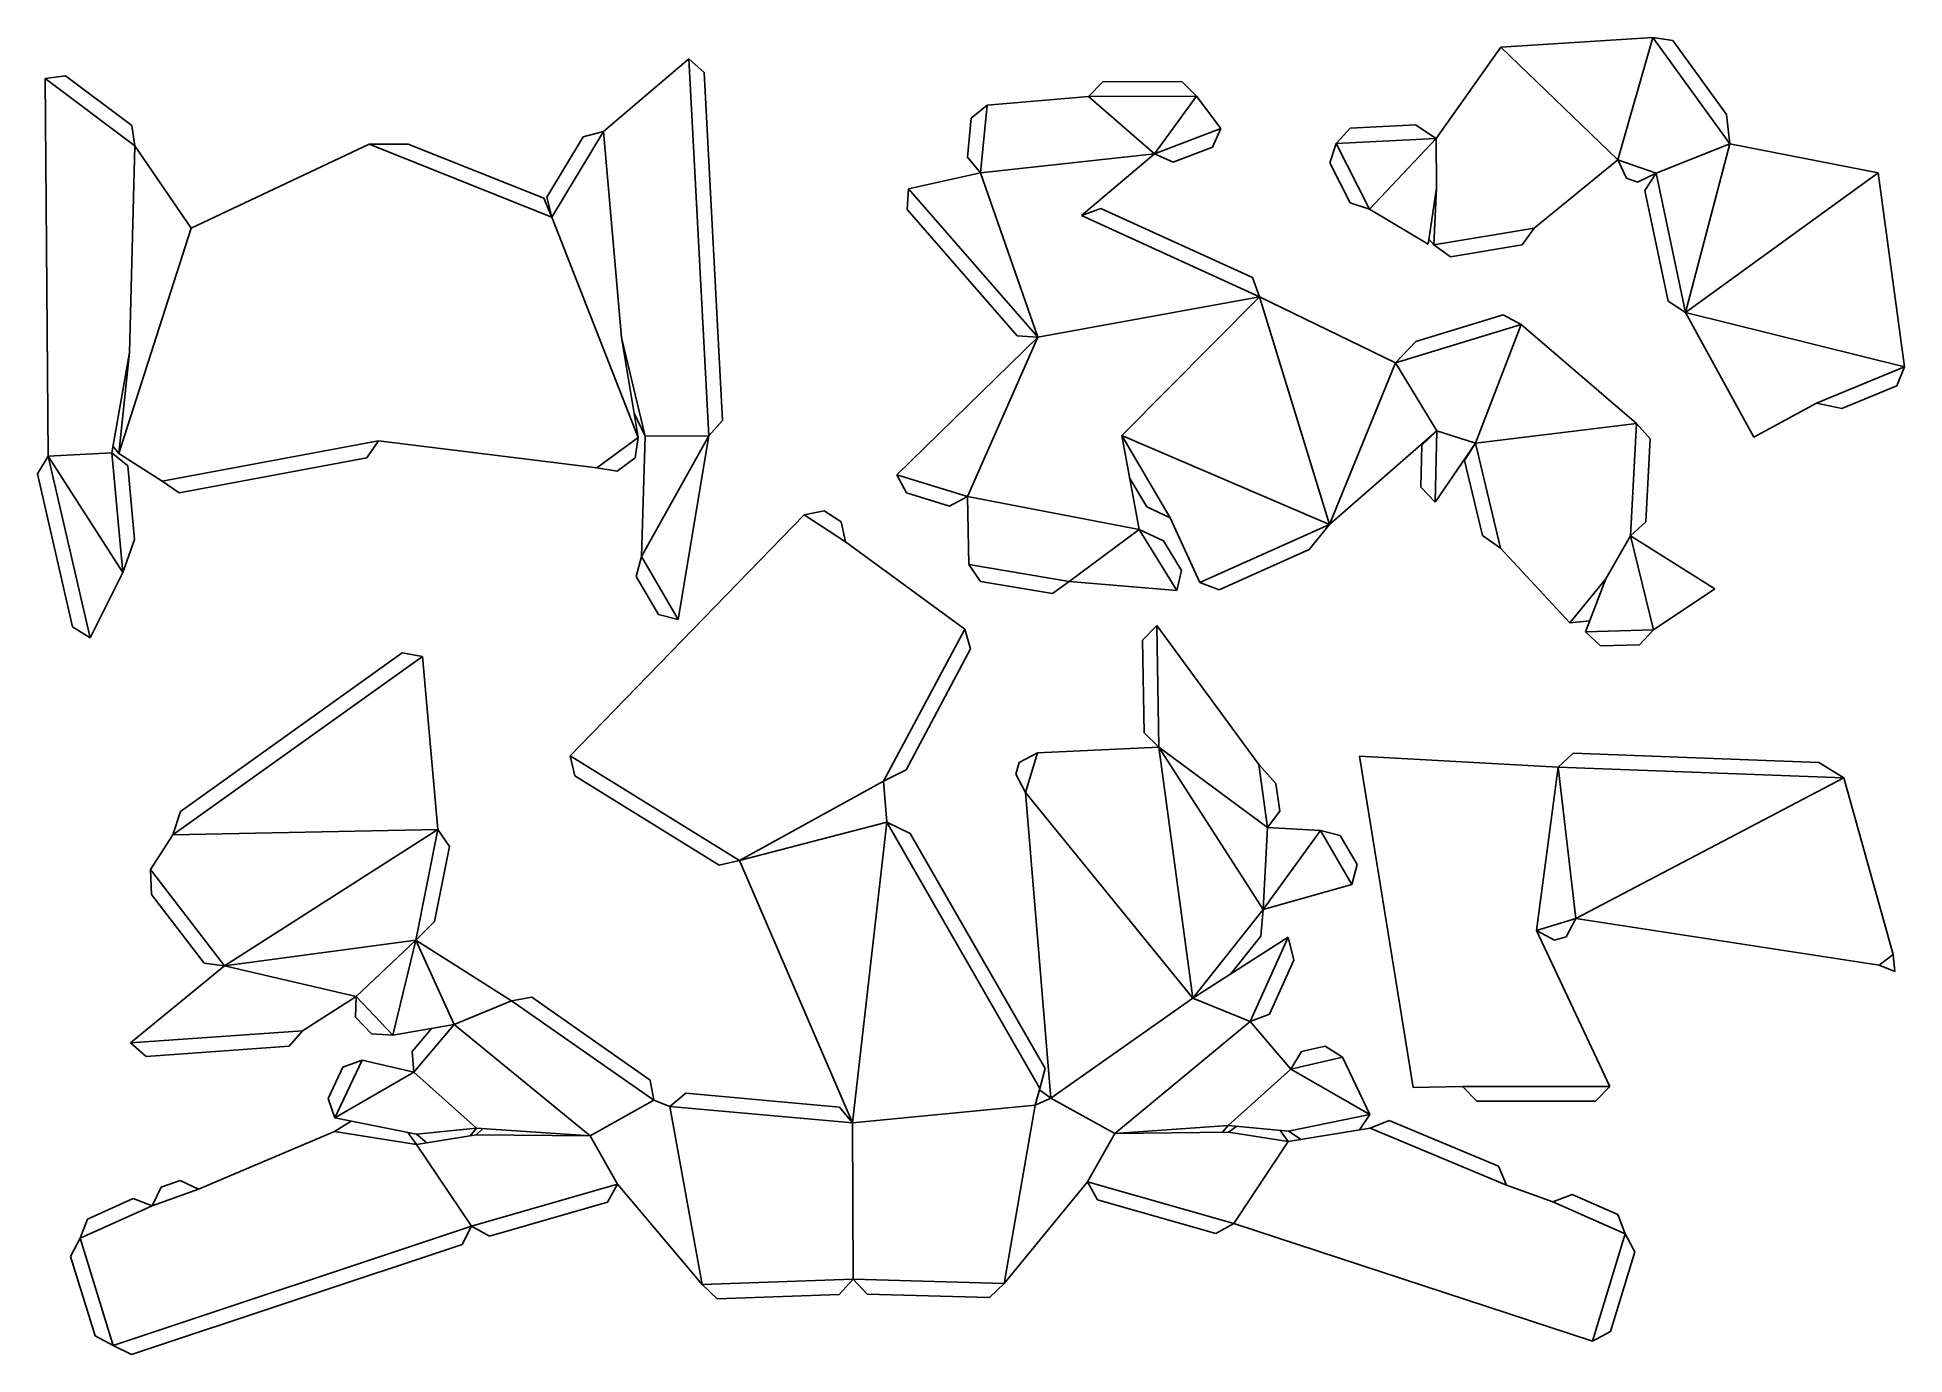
# Model space of a CAD drawing. Extents: x 25 to 667, y 1 to 453.
import ezdxf

# ---------------------------------------------------------------- set-up
doc = ezdxf.new("R2010")
doc.units = 0

msp = doc.modelspace()

# ---------------------------------------------------------------- linework, layer by layer
at = {"layer": 'CutLine', "color": 8, "linetype": 'CONTINUOUS'}
for p, q in [((528.166607, 450.044861), (505.826165, 418.597)), ((580.334663, 453.369258), (528.166607, 450.044861)), ((580.334663, 453.369258), (587.318517, 452.262109)), ((587.318517, 452.262109), (605.747691, 426.888957)), ((248.855789, 446.021365), (219.491876, 421.004892)), ((248.855789, 446.021365), (254.114458, 441.294166)), ((27.493555, 439.196492), (34.494045, 440.193058)), ((27.493555, 439.196492), (28.592824, 309.378389)), ((34.494045, 440.193058), (57.345971, 423.036592)), ((254.114458, 441.294166), (260.482682, 321.640755)), ((386.31298, 433.056406), (391.293747, 438.075565)), ((391.293747, 438.075565), (418.431288, 438.179753)), ((418.431288, 438.179753), (423.450448, 433.198986)), ((386.31298, 433.056406), (351.443168, 430.07647)), ((431.829293, 422.049338), (423.450448, 433.198986)), ((344.679762, 412.235475), (345.981518, 425.585326)), ((345.981518, 425.585326), (351.443168, 430.07647)), ((605.747691, 426.888957), (606.884926, 416.815051)), ((57.345971, 423.036592), (58.342537, 416.036103)), ((200.105903, 398.44301), (212.542632, 419.146329)), ((212.542632, 419.146329), (219.491876, 421.004892)), ((431.829293, 422.049338), (428.937133, 415.596788)), ((471.542737, 416.943609), (476.296076, 422.17866)), ((476.296076, 422.17866), (498.718441, 423.260026)), ((498.718441, 423.260026), (505.826165, 418.597)), ((77.796223, 387.758173), (58.342537, 416.036103)), ((138.975095, 416.64305), (77.796223, 387.758173)), ((138.975095, 416.64305), (152.388647, 416.676773)), ((152.388647, 416.676773), (199.025092, 398.078598)), ((349.170906, 406.773825), (344.679762, 412.235475)), ((383.934017, 392.112406), (408.967898, 413.339012)), ((415.420449, 410.446852), (408.967898, 413.339012)), ((428.937133, 415.596788), (415.420449, 410.446852)), ((469.332194, 410.22695), (471.542737, 416.943609)), ((539.608419, 387.809578), (568.352459, 411.32536)), ((571.387802, 404.938913), (568.352459, 411.32536)), ((657.919109, 406.797584), (606.884926, 416.815051)), ((349.170906, 406.773825), (324.389576, 401.24728)), ((476.267151, 396.487902), (469.332194, 410.22695)), ((575.106611, 403.616222), (571.387802, 404.938913)), ((581.493058, 406.651565), (575.106611, 403.616222)), ((577.631912, 400.727753), (581.493058, 406.651565)), ((666.988561, 340.13279), (657.919109, 406.797584)), ((201.8173, 391.58217), (200.105903, 398.44301)), ((323.910729, 394.192445), (324.389576, 401.24728)), ((503.072971, 382.2523), (505.962546, 401.523471)), ((585.65479, 362.668498), (577.631912, 400.727753)), ((199.025092, 398.078598), (201.8173, 391.58217)), ((361.824546, 350.757043), (323.910729, 394.192445)), ((383.934017, 392.112406), (390.55662, 394.590536)), ((390.55662, 394.590536), (442.684617, 370.851458)), ((482.983809, 394.27736), (476.267151, 396.487902)), ((482.983809, 394.27736), (503.072971, 382.2523)), ((539.608419, 387.809578), (535.498378, 382.055661)), ((505.087611, 382.05652), (503.331685, 383.977714)), ((510.841528, 377.946479), (505.087611, 382.05652)), ((535.498378, 382.055661), (510.841528, 377.946479)), ((442.684617, 370.851458), (445.162748, 364.228855)), ((491.932926, 341.482692), (445.162748, 364.228855)), ((591.578602, 358.807351), (585.65479, 362.668498)), ((498.909032, 348.838698), (528.903698, 357.990275)), ((528.903698, 357.990275), (535.145185, 354.667048)), ((574.783504, 320.588296), (535.145185, 354.667048)), ((591.578602, 358.807351), (615.13352, 315.959332)), ((231.498286, 315.793501), (225.728201, 350.210592)), ((368.879382, 350.278195), (320.46056, 303.025597)), ((368.879382, 350.278195), (361.824546, 350.757043)), ((491.932926, 341.482692), (498.909032, 348.838698)), ((50.490806, 310.61236), (56.479577, 344.992074)), ((666.988561, 340.13279), (664.281297, 333.600507)), ((615.13352, 315.959332), (636.662795, 327.578431)), ((645.416765, 325.790907), (636.662795, 327.578431)), ((664.281297, 333.600507), (645.416765, 325.790907)), ((233.823074, 316.265002), (230.096445, 324.155128)), ((260.482682, 321.640755), (255.755484, 316.382087)), ((142.118152, 314.706437), (138.121557, 308.87315)), ((142.118152, 314.706437), (217.202426, 305.418844)), ((231.498286, 315.793501), (230.388323, 308.810093)), ((233.823074, 316.265002), (232.617073, 274.942417)), ((245.25242, 253.23089), (255.755484, 316.382087)), ((403.803091, 284.218234), (397.765653, 316.479874)), ((469.207629, 285.960286), (506.07856, 318.074479)), ((500.958383, 313.197616), (506.07856, 318.074479)), ((574.783504, 320.588296), (579.506201, 315.325585)), ((579.506201, 315.325585), (577.963087, 286.791856)), ((24.842998, 303.383491), (28.592824, 309.378389)), ((50.490806, 310.61236), (55.923615, 306.08637)), ((52.840831, 310.284876), (50.8597, 312.730068)), ((52.840831, 310.284876), (67.748701, 300.810671)), ((138.121557, 308.87315), (73.581987, 296.814076)), ((230.388323, 308.810093), (224.185833, 304.308881)), ((500.606441, 298.73737), (500.958383, 313.197616)), ((505.483304, 293.617194), (519.38289, 313.889448)), ((515.677554, 307.866949), (519.38289, 313.889448)), ((36.97058, 250.743803), (24.842998, 303.383491)), ((55.923615, 306.08637), (58.233012, 280.724246)), ((224.185833, 304.308881), (217.202426, 305.418844)), ((323.763504, 296.773353), (320.46056, 303.025597)), ((406.345082, 292.037587), (400.471552, 302.020636)), ((521.803478, 282.149302), (515.677554, 307.866949)), ((73.581987, 296.814076), (67.748701, 300.810671)), ((338.469032, 292.234352), (323.763504, 296.773353)), ((344.721276, 295.537296), (338.469032, 292.234352)), ((344.721276, 295.537296), (345.125547, 272.127618)), ((505.483304, 293.617194), (500.606441, 298.73737)), ((288.53521, 289.192593), (208.019325, 206.422627)), ((288.53521, 289.192593), (295.454748, 290.648612)), ((295.454748, 290.648612), (301.283624, 286.846335)), ((414.409334, 288.19115), (406.345082, 292.037587)), ((301.283624, 286.846335), (302.739642, 279.926797)), ((403.803091, 284.218234), (412.084143, 280.279524)), ((414.409334, 288.19115), (424.594983, 265.94782)), ((469.207629, 285.960286), (462.177665, 277.326741)), ((577.963087, 286.791856), (572.700375, 282.069159)), ((58.233012, 280.724246), (54.239607, 269.442506)), ((343.738021, 249.982898), (302.739642, 279.926797)), ((412.084143, 280.279524), (418.301774, 270.141526)), ((462.177665, 277.326741), (431.203452, 263.432242)), ((527.988308, 277.762469), (521.803478, 282.149302)), ((527.988308, 277.762469), (551.865324, 252.175911)), ((601.758357, 263.80113), (572.700375, 282.069159)), ((230.810549, 268.10601), (232.617073, 274.942417)), ((349.235298, 266.373493), (345.125547, 272.127618)), ((418.301774, 270.141526), (416.65356, 263.265234)), ((42.965478, 246.993978), (54.239607, 269.442506)), ((238.416012, 255.037415), (230.810549, 268.10601)), ((373.891939, 262.263065), (349.235298, 266.373493)), ((379.646064, 266.372816), (373.891939, 262.263065)), ((379.646064, 266.372816), (416.65356, 263.265234)), ((431.203452, 263.432242), (424.594983, 265.94782)), ((564.201267, 267.260744), (557.259851, 249.052384)), ((580.664904, 249.668783), (601.758357, 263.80113)), ((42.965478, 246.993978), (36.97058, 250.743803)), ((245.25242, 253.23089), (238.416012, 255.037415)), ((404.886983, 246.112965), (409.800658, 251.197825)), ((444.866184, 203.384013), (409.800658, 251.197825)), ((558.712275, 252.862308), (551.865324, 252.175911)), ((343.738021, 249.982898), (345.797149, 243.218285)), ((405.431284, 214.321441), (404.886983, 246.112965)), ((562.389753, 244.185752), (557.259851, 249.052384)), ((575.798272, 244.538881), (562.389753, 244.185752)), ((580.664904, 249.668783), (575.798272, 244.538881)), ((74.041652, 187.270051), (150.334718, 241.761906)), ((150.334718, 241.761906), (157.309544, 240.599236)), ((162.600103, 181.11505), (157.309544, 240.599236)), ((345.797149, 243.218285), (323.575322, 201.547835)), ((410.516143, 209.407766), (405.431284, 214.321441)), ((209.640611, 199.539936), (208.019325, 206.422627)), ((362.525572, 204.076383), (368.768347, 207.39719)), ((410.516143, 209.407766), (368.768347, 207.39719)), ((547.86393, 202.489595), (479.499805, 206.344029)), ((479.499805, 206.344029), (497.925647, 92.352085)), ((547.86393, 202.489595), (553.046909, 207.299661)), ((553.046909, 207.299661), (637.505878, 204.147878)), ((259.365655, 168.775081), (209.640611, 199.539936)), ((323.575322, 201.547835), (315.837426, 197.663605)), ((361.311584, 200.103007), (362.525572, 204.076383)), ((364.632392, 193.860232), (361.311584, 200.103007)), ((444.866184, 203.384013), (450.801303, 196.903952)), ((637.505878, 204.147878), (646.022581, 198.826577)), ((316.972628, 183.554505), (315.837426, 197.663605)), ((364.632392, 193.860232), (373.407334, 88.692651)), ((450.801303, 196.903952), (452.105025, 187.393993)), ((662.9961, 138.094857), (646.022581, 198.826577)), ((71.432089, 179.26179), (74.041652, 187.270051)), ((452.105025, 187.393993), (447.830457, 181.761226)), ((162.600103, 181.11505), (166.532335, 175.238184)), ((316.972628, 183.554505), (324.951577, 179.710813)), ((466.064024, 180.759037), (447.830457, 181.761226)), ((466.064024, 180.759037), (472.904462, 178.967836)), ((71.432089, 179.26179), (63.784152, 167.351104)), ((166.532335, 175.238184), (161.432463, 149.513474)), ((324.951577, 179.710813), (371.431911, 98.901827)), ((472.904462, 178.967836), (478.7083, 169.046216)), ((64.127668, 158.699846), (63.784152, 167.351104)), ((266.248346, 170.396367), (259.365655, 168.775081)), ((266.248346, 170.396367), (305.183531, 80.215494)), ((478.7083, 169.046216), (476.9171, 162.205777)), ((446.374997, 153.558611), (476.9171, 162.205777)), ((82.244726, 135.130516), (64.127668, 158.699846)), ((161.432463, 149.513474), (155.042731, 142.994247)), ((446.374997, 153.558611), (445.536702, 144.468712)), ((553.952987, 150.441418), (550.591431, 144.22049)), ((553.952987, 150.441418), (658.273948, 134.492858)), ((187.895342, 122.233335), (155.042731, 142.994247)), ((454.957059, 144.035917), (422.19251, 123.136303)), ((445.536702, 144.468712), (435.149371, 131.401132)), ((454.957059, 144.035917), (456.914181, 136.208247)), ((546.610201, 143.032508), (540.389274, 146.394064)), ((565.649201, 92.74998), (540.389274, 146.394064)), ((550.591431, 144.22049), (546.610201, 143.032508)), ((89.256078, 134.213483), (82.244726, 135.130516)), ((456.914181, 136.208247), (448.529673, 117.60003)), ((662.9961, 138.094857), (663.66746, 132.318391)), ((89.256078, 134.213483), (56.923977, 107.726578)), ((663.66746, 132.318391), (658.273948, 134.492858)), ((116.069666, 111.914551), (134.476782, 123.641014)), ((134.285726, 116.572528), (134.476782, 123.641014)), ((187.895342, 122.233335), (194.858574, 123.463535)), ((194.858574, 123.463535), (235.595496, 94.959469)), ((139.69867, 110.858839), (134.285726, 116.572528)), ((448.529673, 117.60003), (441.917031, 115.095439)), ((116.069666, 111.914551), (111.435308, 106.573884)), ((147.035717, 110.384299), (139.69867, 110.858839)), ((147.035717, 110.384299), (168.204991, 114.109156)), ((153.730965, 104.751247), (160.506894, 112.754631)), ((455.875032, 98.749586), (441.917031, 115.095439)), ((62.264644, 103.09222), (56.923977, 107.726578)), ((111.435308, 106.573884), (62.264644, 103.09222)), ((154.316219, 97.70444), (153.730965, 104.751247)), ((455.875032, 98.749586), (459.620106, 104.747454)), ((459.620106, 104.747454), (467.668836, 106.608507)), ((467.668836, 106.608507), (473.666704, 102.863433)), ((483.059495, 83.162992), (473.666704, 102.863433)), ((124.808308, 88.658125), (129.852249, 99.353449)), ((129.852249, 99.353449), (136.507314, 101.743034)), ((154.316219, 97.70444), (136.507314, 101.743034)), ((371.431911, 98.901827), (369.590698, 92.07468)), ((235.595496, 94.959469), (236.825696, 87.996236)), ((242.380811, 85.89533), (247.810846, 90.424648)), ((247.810846, 90.424648), (300.654214, 85.645529)), ((367.941601, 86.369105), (369.590698, 92.07468)), ((369.451843, 91.594267), (373.407334, 88.692651)), ((497.925647, 92.352085), (514.880077, 92.762216)), ((519.878871, 87.761011), (514.880077, 92.762216)), ((565.649201, 92.74998), (560.647996, 87.751185)), ((127.197893, 82.003061), (124.808308, 88.658125)), ((242.380811, 85.89533), (236.825696, 87.996236)), ((300.654214, 85.645529), (305.183531, 80.215494)), ((560.647996, 87.751185), (519.878871, 87.761011)), ((127.065166, 77.261244), (80.317411, 57.458428)), ((127.065166, 77.261244), (132.746466, 80.877578)), ((127.197893, 82.003061), (155.180021, 76.327113)), ((175.86485, 78.388591), (173.709564, 75.756154)), ((175.78049, 76.091844), (177.969881, 78.24929)), ((175.86485, 78.388591), (214.918373, 75.80422)), ((434.408253, 79.34281), (432.392828, 77.022019)), ((434.408253, 79.34281), (455.101613, 77.368798)), ((434.502322, 77.04644), (437.282113, 79.068663)), ((452.24649, 77.641159), (455.035672, 73.807088)), ((483.210493, 78.432594), (455.035672, 73.807088)), ((459.427565, 74.528112), (455.101613, 77.368798)), ((483.059495, 83.162992), (479.559644, 77.833228)), ((483.210493, 78.432594), (489.752423, 81.116464)), ((489.752423, 81.116464), (527.3652, 65.387492)), ((152.247927, 76.921865), (155.261018, 72.765714)), ((158.824383, 73.343322), (155.180021, 76.327113)), ((175.78049, 76.091844), (155.261018, 72.765714)), ((434.502322, 77.04644), (395.366005, 76.593359)), ((527.3652, 65.387492), (530.04907, 58.845562)), ((64.357855, 51.721403), (67.371682, 58.118031)), ((67.371682, 58.118031), (73.920784, 60.472254)), ((73.920784, 60.472254), (80.317411, 57.458428)), ((224.34933, 59.227411), (220.935386, 53.035078)), ((224.34933, 59.227411), (253.410996, 24.636283)), ((357.374017, 25.028563), (386.005212, 59.976828)), ((389.445304, 53.798983), (386.005212, 59.976828)), ((546.019048, 53.13761), (530.04907, 58.845562)), ((42.096653, 47.180174), (57.745742, 54.227387)), ((57.745742, 54.227387), (64.357855, 51.721403)), ((220.935386, 53.035078), (180.325935, 41.289751)), ((430.104047, 42.225443), (389.445304, 53.798983)), ((546.019048, 53.13761), (552.618875, 55.675775)), ((552.618875, 55.675775), (568.302108, 48.704876)), ((39.590669, 40.56806), (42.096653, 47.180174)), ((436.281892, 45.665535), (430.104047, 42.225443)), ((436.281892, 45.665535), (559.64874, 5.235735)), ((568.302108, 48.704876), (570.840272, 42.105049)), ((36.285373, 34.317059), (39.590669, 40.56806)), ((174.133602, 44.703695), (170.966341, 38.381634)), ((180.325935, 41.289751), (174.133602, 44.703695)), ((570.840272, 42.105049), (574.172412, 35.868316)), ((44.689607, 7.052498), (36.285373, 34.317059)), ((170.966341, 38.381634), (57.262669, 0.579941)), ((574.172412, 35.868316), (565.885474, 8.567875)), ((305.386282, 26.482139), (300.566891, 21.307831)), ((310.244583, 21.344347), (305.386282, 26.482139)), ((258.585305, 19.816892), (253.410996, 24.636283)), ((300.566891, 21.307831), (258.585305, 19.816892)), ((352.236225, 20.170262), (310.244583, 21.344347)), ((357.374017, 25.028563), (352.236225, 20.170262)), ((50.940608, 3.747202), (44.689607, 7.052498)), ((565.885474, 8.567875), (559.64874, 5.235735)), ((57.262669, 0.579941), (50.940608, 3.747202))]:
    msp.add_line(p, q, dxfattribs=at)
at = {"layer": 'MountainLine', "color": 5, "linetype": 'CONTINUOUS'}
for p, q in [((255.755484, 316.382087), (248.855789, 446.021365)), ((58.342537, 416.036103), (27.493555, 439.196492)), ((408.967898, 413.339012), (423.450448, 433.198986)), ((219.491876, 421.004892), (201.8173, 391.58217)), ((408.967898, 413.339012), (431.829293, 422.049338)), ((505.826165, 418.597), (471.542737, 416.943609)), ((505.826165, 418.597), (482.983809, 394.27736)), ((201.8173, 391.58217), (138.975095, 416.64305)), ((408.967898, 413.339012), (349.170906, 406.773825)), ((581.493058, 406.651565), (606.884926, 416.815051)), ((324.389576, 401.24728), (368.879382, 350.278195)), ((445.162748, 364.228855), (383.934017, 392.112406)), ((445.162748, 364.228855), (368.879382, 350.278195)), ((445.162748, 364.228855), (397.765653, 316.479874)), ((491.932926, 341.482692), (506.07856, 318.074479)), ((636.662795, 327.578431), (666.988561, 340.13279)), ((67.748701, 300.810671), (142.118152, 314.706437)), ((217.202426, 305.418844), (231.498286, 315.793501)), ((255.755484, 316.382087), (233.823074, 316.265002)), ((397.765653, 316.479874), (414.409334, 288.19115)), ((506.07856, 318.074479), (505.483304, 293.617194)), ((572.700375, 282.069159), (574.783504, 320.588296)), ((50.490806, 310.61236), (28.592824, 309.378389)), ((28.592824, 309.378389), (42.965478, 246.993978)), ((344.721276, 295.537296), (403.803091, 284.218234)), ((416.65356, 263.265234), (403.803091, 284.218234)), ((580.664904, 249.668783), (572.700375, 282.069159)), ((315.837426, 197.663605), (343.738021, 249.982898)), ((157.309544, 240.599236), (71.432089, 179.26179)), ((208.019325, 206.422627), (266.248346, 170.396367)), ((368.768347, 207.39719), (364.632392, 193.860232)), ((422.19251, 123.136303), (410.516143, 209.407766)), ((447.830457, 181.761226), (444.866184, 203.384013)), ((646.022581, 198.826577), (547.86393, 202.489595)), ((553.952987, 150.441418), (646.022581, 198.826577)), ((89.256078, 134.213483), (162.600103, 181.11505)), ((305.183531, 80.215494), (316.972628, 183.554505)), ((369.590698, 92.07468), (316.972628, 183.554505)), ((447.830457, 181.761226), (446.374997, 153.558611)), ((540.389274, 146.394064), (553.952987, 150.441418)), ((155.042731, 142.994247), (134.476782, 123.641014)), ((134.476782, 123.641014), (147.035717, 110.384299)), ((56.923977, 107.726578), (116.069666, 111.914551)), ((473.666704, 102.863433), (455.875032, 98.749586)), ((136.507314, 101.743034), (127.197893, 82.003061)), ((155.261018, 72.765714), (127.065166, 77.261244)), ((155.180021, 76.327113), (175.86485, 78.388591)), ((305.183531, 80.215494), (305.386282, 26.482139)), ((395.366005, 76.593359), (434.408253, 79.34281)), ((455.101613, 77.368798), (483.059495, 83.162992)), ((214.918373, 75.80422), (175.78049, 76.091844)), ((455.035672, 73.807088), (434.502322, 77.04644)), ((174.133602, 44.703695), (224.34933, 59.227411)), ((386.005212, 59.976828), (436.281892, 45.665535)), ((39.590669, 40.56806), (50.940608, 3.747202)), ((50.940608, 3.747202), (174.133602, 44.703695)), ((559.64874, 5.235735), (570.840272, 42.105049))]:
    msp.add_line(p, q, dxfattribs=at)
at = {"layer": 'ValleyLine', "color": 1, "linetype": 'CONTINUOUS'}
for p, q in [((528.166607, 450.044861), (568.352459, 411.32536)), ((580.334663, 453.369258), (568.352459, 411.32536)), ((606.884926, 416.815051), (580.334663, 453.369258)), ((423.450448, 433.198986), (386.31298, 433.056406)), ((408.967898, 413.339012), (386.31298, 433.056406)), ((351.443168, 430.07647), (349.170906, 406.773825)), ((225.728201, 350.210592), (219.491876, 421.004892)), ((505.962546, 401.523471), (505.826165, 418.597)), ((58.342537, 416.036103), (56.479577, 344.992074)), ((471.542737, 416.943609), (482.983809, 394.27736)), ((568.352459, 411.32536), (581.493058, 406.651565)), ((591.578602, 358.807351), (606.884926, 416.815051)), ((349.170906, 406.773825), (368.879382, 350.278195)), ((581.493058, 406.651565), (591.578602, 358.807351)), ((657.919109, 406.797584), (591.578602, 358.807351)), ((505.962546, 401.523471), (505.087611, 382.05652)), ((52.840831, 310.284876), (77.796223, 387.758173)), ((201.8173, 391.58217), (231.498286, 315.793501)), ((505.087611, 382.05652), (539.608419, 387.809578)), ((469.207629, 285.960286), (445.162748, 364.228855)), ((535.145185, 354.667048), (491.932926, 341.482692)), ((519.38289, 313.889448), (535.145185, 354.667048)), ((591.578602, 358.807351), (666.988561, 340.13279)), ((225.728201, 350.210592), (233.823074, 316.265002)), ((368.879382, 350.278195), (344.721276, 295.537296)), ((56.479577, 344.992074), (52.840831, 310.284876)), ((491.932926, 341.482692), (469.207629, 285.960286)), ((232.617073, 274.942417), (255.755484, 316.382087)), ((397.765653, 316.479874), (469.207629, 285.960286)), ((506.07856, 318.074479), (519.38289, 313.889448)), ((519.38289, 313.889448), (574.783504, 320.588296)), ((28.592824, 309.378389), (54.239607, 269.442506)), ((54.239607, 269.442506), (50.490806, 310.61236)), ((519.38289, 313.889448), (527.988308, 277.762469)), ((320.46056, 303.025597), (344.721276, 295.537296)), ((302.739642, 279.926797), (288.53521, 289.192593)), ((379.646064, 266.372816), (403.803091, 284.218234)), ((424.594983, 265.94782), (469.207629, 285.960286)), ((572.700375, 282.069159), (564.201267, 267.260744)), ((232.617073, 274.942417), (245.25242, 253.23089)), ((345.125547, 272.127618), (379.646064, 266.372816)), ((551.865324, 252.175911), (564.201267, 267.260744)), ((409.800658, 251.197825), (410.516143, 209.407766)), ((557.259851, 249.052384), (580.664904, 249.668783)), ((410.516143, 209.407766), (446.374997, 153.558611)), ((447.830457, 181.761226), (410.516143, 209.407766)), ((547.86393, 202.489595), (540.389274, 146.394064)), ((547.86393, 202.489595), (553.952987, 150.441418)), ((315.837426, 197.663605), (266.248346, 170.396367)), ((364.632392, 193.860232), (422.19251, 123.136303)), ((162.600103, 181.11505), (71.432089, 179.26179)), ((155.042731, 142.994247), (162.600103, 181.11505)), ((316.972628, 183.554505), (266.248346, 170.396367)), ((446.374997, 153.558611), (466.064024, 180.759037)), ((476.9171, 162.205777), (466.064024, 180.759037)), ((63.784152, 167.351104), (89.256078, 134.213483)), ((422.19251, 123.136303), (446.374997, 153.558611)), ((155.042731, 142.994247), (89.256078, 134.213483)), ((147.035717, 110.384299), (155.042731, 142.994247)), ((168.204991, 114.109156), (155.042731, 142.994247)), ((441.917031, 115.095439), (454.957059, 144.035917)), ((658.273948, 134.492858), (662.9961, 138.094857)), ((89.256078, 134.213483), (134.476782, 123.641014)), ((168.204991, 114.109156), (187.895342, 122.233335)), ((236.825696, 87.996236), (187.895342, 122.233335)), ((373.407334, 88.692651), (422.19251, 123.136303)), ((422.19251, 123.136303), (441.917031, 115.095439)), ((168.204991, 114.109156), (154.316219, 97.70444)), ((214.918373, 75.80422), (168.204991, 114.109156)), ((441.917031, 115.095439), (395.366005, 76.593359)), ((154.316219, 97.70444), (127.197893, 82.003061)), ((175.86485, 78.388591), (154.316219, 97.70444)), ((455.875032, 98.749586), (434.408253, 79.34281)), ((483.059495, 83.162992), (455.875032, 98.749586)), ((514.880077, 92.762216), (565.649201, 92.74998)), ((236.825696, 87.996236), (214.918373, 75.80422)), ((253.410996, 24.636283), (242.380811, 85.89533)), ((305.183531, 80.215494), (242.380811, 85.89533)), ((305.183531, 80.215494), (367.941601, 86.369105)), ((367.941601, 86.369105), (357.374017, 25.028563)), ((373.407334, 88.692651), (367.941601, 86.369105)), ((395.366005, 76.593359), (373.407334, 88.692651)), ((530.04907, 58.845562), (483.210493, 78.432594)), ((174.133602, 44.703695), (155.261018, 72.765714)), ((214.918373, 75.80422), (224.34933, 59.227411)), ((386.005212, 59.976828), (395.366005, 76.593359)), ((455.035672, 73.807088), (436.281892, 45.665535)), ((64.357855, 51.721403), (39.590669, 40.56806)), ((80.317411, 57.458428), (64.357855, 51.721403)), ((570.840272, 42.105049), (546.019048, 53.13761)), ((253.410996, 24.636283), (305.386282, 26.482139)), ((305.386282, 26.482139), (357.374017, 25.028563))]:
    msp.add_line(p, q, dxfattribs=at)

doc.saveas('drawing.dxf')
